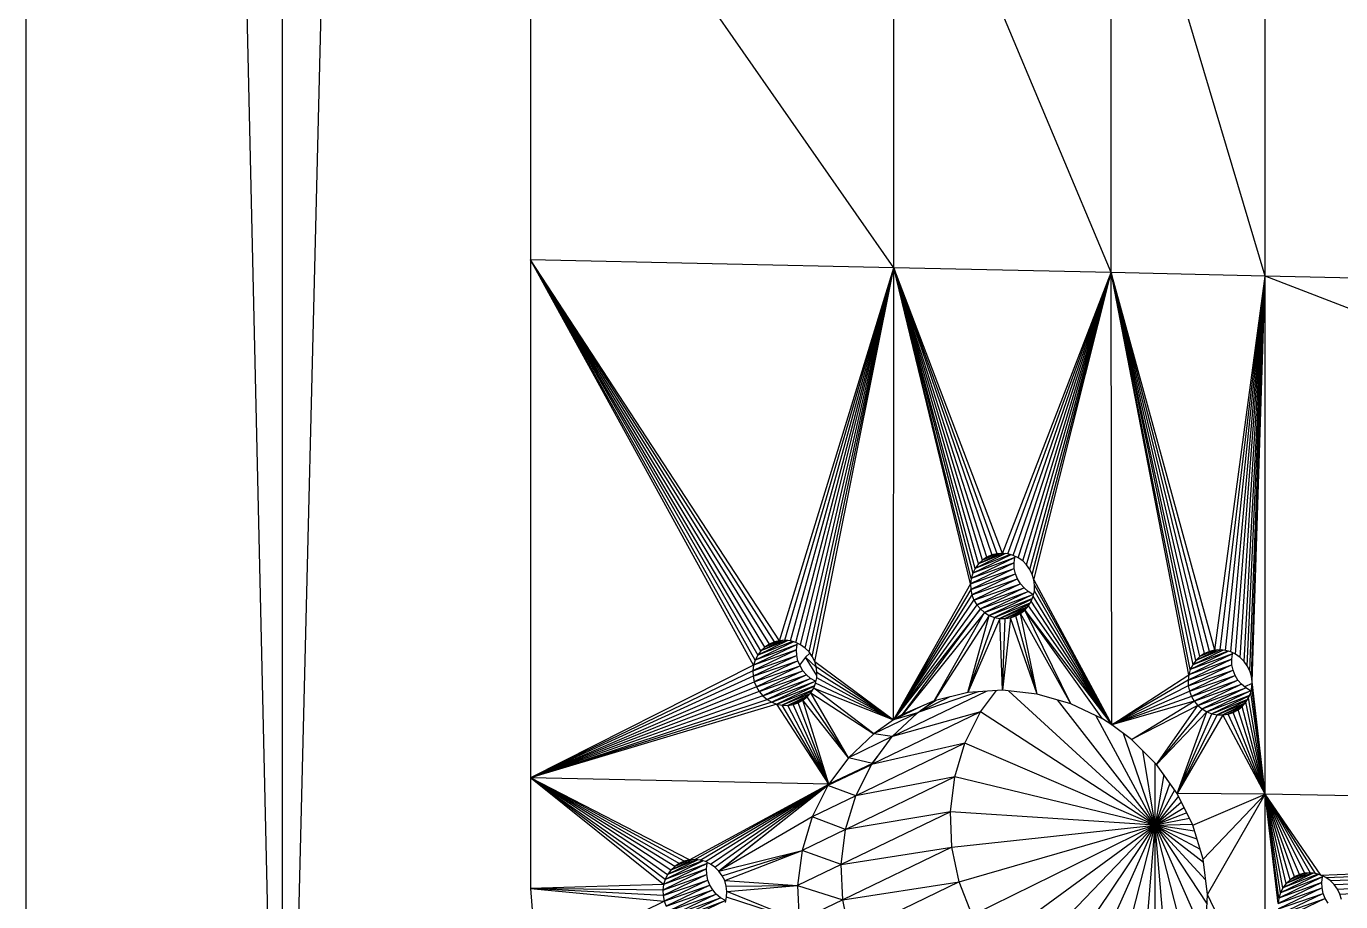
# Model space of a CAD drawing. Header units: millimetres. Extents: x -72 to 40, y 37 to 183.
# Drawn here: x -71.77 to -61.74, y 72.14 to 78.82 of the extents above; entities that cross this region are included whole.
import ezdxf

# ---------------------------------------------------------------- set-up
doc = ezdxf.new("R2010")
doc.units = ezdxf.units.MM
doc.layers.add('Shape2DView002', color=7, linetype='CONTINUOUS')

msp = doc.modelspace()

# ---------------------------------------------------------------- linework, layer by layer
at = {"layer": 'Shape2DView002'}
for p, q in [((-71.769, 65.219), (-71.769, 152.158)), ((-69.813, 67.165), (-71.769, 152.158)), ((-69.813, 67.165), (-69.813, 150.126)), ((-67.922, 143.462), (-69.813, 67.165)), ((-65.15, 76.975), (-67.922, 80.956)), ((-67.922, 80.956), (-67.922, 77.036)), ((-65.15, 76.975), (-65.15, 80.896)), ((-63.49, 76.939), (-65.15, 80.896)), ((-63.49, 76.939), (-63.49, 80.86)), ((-62.316, 76.913), (-63.49, 80.86)), ((-62.316, 76.913), (-62.316, 80.834)), ((-66.219, 73.943), (-67.922, 77.036)), ((-67.922, 77.036), (-67.922, 73.084)), ((-67.922, 77.036), (-66.188, 74.02)), ((-66.163, 74.054), (-67.922, 77.036)), ((-66.207, 73.983), (-67.922, 77.036)), ((-66.133, 74.082), (-67.922, 77.036)), ((-66.099, 74.105), (-67.922, 77.036)), ((-66.061, 74.122), (-67.922, 77.036)), ((-66.021, 74.131), (-67.922, 77.036)), ((-65.15, 76.975), (-67.922, 77.036)), ((-66.021, 74.131), (-65.15, 76.975)), ((-65.98, 74.134), (-65.15, 76.975)), ((-65.939, 74.13), (-65.15, 76.975)), ((-65.898, 74.118), (-65.15, 76.975)), ((-65.861, 74.1), (-65.15, 76.975)), ((-65.826, 74.075), (-65.15, 76.975)), ((-65.796, 74.046), (-65.15, 76.975)), ((-65.772, 74.011), (-65.15, 76.975)), ((-65.753, 73.973), (-65.15, 76.975)), ((-65.153, 73.527), (-65.15, 76.975)), ((-64.564, 74.564), (-65.15, 76.975)), ((-65.15, 76.975), (-64.547, 74.646)), ((-64.528, 74.683), (-65.15, 76.975)), ((-64.503, 74.717), (-65.15, 76.975)), ((-64.559, 74.606), (-65.15, 76.975)), ((-65.15, 76.975), (-64.401, 74.785)), ((-64.361, 74.794), (-65.15, 76.975)), ((-64.473, 74.745), (-65.15, 76.975)), ((-64.439, 74.768), (-65.15, 76.975)), ((-64.32, 74.797), (-65.15, 76.975)), ((-63.49, 76.939), (-65.15, 76.975)), ((-64.32, 74.797), (-63.49, 76.939)), ((-64.279, 74.793), (-63.49, 76.939)), ((-64.238, 74.781), (-63.49, 76.939)), ((-64.201, 74.763), (-63.49, 76.939)), ((-64.166, 74.739), (-63.49, 76.939)), ((-64.136, 74.709), (-63.49, 76.939)), ((-64.112, 74.674), (-63.49, 76.939)), ((-64.093, 74.636), (-63.49, 76.939)), ((-64.081, 74.596), (-63.49, 76.939)), ((-63.487, 73.49), (-63.49, 76.939)), ((-63.49, 76.939), (-62.868, 73.948)), ((-62.844, 73.981), (-63.49, 76.939)), ((-62.899, 73.871), (-63.49, 76.939)), ((-62.887, 73.911), (-63.49, 76.939)), ((-62.814, 74.01), (-63.49, 76.939)), ((-62.779, 74.033), (-63.49, 76.939)), ((-62.741, 74.049), (-63.49, 76.939)), ((-62.701, 74.059), (-63.49, 76.939)), ((-62.316, 76.913), (-63.49, 76.939)), ((-62.701, 74.059), (-62.316, 76.913)), ((-62.66, 74.062), (-62.316, 76.913)), ((-62.619, 74.057), (-62.316, 76.913)), ((-62.579, 74.046), (-62.316, 76.913)), ((-62.541, 74.027), (-62.316, 76.913)), ((-62.506, 74.003), (-62.316, 76.913)), ((-62.476, 73.973), (-62.316, 76.913)), ((-62.452, 73.939), (-62.316, 76.913)), ((-62.433, 73.901), (-62.316, 76.913)), ((-62.421, 73.86), (-62.316, 76.913)), ((-62.416, 73.818), (-62.316, 76.913)), ((-62.316, 72.961), (-62.316, 76.913)), ((-51.534, 72.726), (-62.316, 76.913)), ((-51.534, 76.678), (-62.316, 76.913)), ((-64.231, 74.725), (-64.564, 74.564)), ((-64.226, 74.766), (-64.559, 74.606)), ((-64.231, 74.725), (-64.559, 74.606)), ((-64.256, 74.786), (-64.547, 74.646)), ((-64.226, 74.766), (-64.547, 74.646)), ((-64.297, 74.795), (-64.528, 74.683)), ((-64.262, 74.788), (-64.528, 74.683)), ((-64.311, 74.796), (-64.503, 74.717)), ((-64.339, 74.796), (-64.503, 74.717)), ((-64.473, 74.745), (-64.503, 74.717)), ((-64.36, 74.794), (-64.473, 74.745)), ((-64.382, 74.789), (-64.473, 74.745)), ((-64.439, 74.768), (-64.473, 74.745)), ((-64.401, 74.785), (-64.439, 74.768)), ((-64.361, 74.794), (-64.401, 74.785)), ((-64.32, 74.797), (-64.361, 74.794)), ((-64.279, 74.793), (-64.32, 74.797)), ((-64.238, 74.781), (-64.279, 74.793)), ((-64.201, 74.763), (-64.238, 74.781)), ((-64.231, 74.725), (-64.226, 74.766)), ((-64.23, 74.683), (-64.231, 74.725)), ((-64.226, 74.766), (-64.224, 74.774)), ((-64.166, 74.739), (-64.201, 74.763)), ((-64.136, 74.709), (-64.166, 74.739)), ((-64.564, 74.564), (-64.23, 74.683)), ((-64.23, 74.683), (-64.562, 74.522)), ((-64.562, 74.522), (-64.221, 74.641)), ((-64.547, 74.646), (-64.559, 74.606)), ((-64.221, 74.641), (-64.554, 74.481)), ((-64.528, 74.683), (-64.547, 74.646)), ((-64.503, 74.717), (-64.528, 74.683)), ((-64.221, 74.641), (-64.23, 74.683)), ((-64.205, 74.602), (-64.221, 74.641)), ((-64.112, 74.674), (-64.136, 74.709)), ((-64.093, 74.636), (-64.112, 74.674)), ((-64.081, 74.596), (-64.093, 74.636)), ((-64.564, 74.564), (-65.153, 73.527)), ((-64.562, 74.522), (-65.153, 73.527)), ((-64.559, 74.606), (-64.564, 74.564)), ((-64.564, 74.564), (-64.562, 74.522)), ((-64.562, 74.522), (-64.554, 74.481)), ((-64.554, 74.481), (-64.205, 74.602)), ((-64.205, 74.602), (-64.538, 74.441)), ((-64.538, 74.441), (-64.184, 74.565)), ((-64.184, 74.565), (-64.516, 74.405)), ((-64.516, 74.405), (-64.156, 74.533)), ((-64.156, 74.533), (-64.489, 74.373)), ((-64.184, 74.565), (-64.205, 74.602)), ((-64.156, 74.533), (-64.184, 74.565)), ((-64.124, 74.506), (-64.156, 74.533)), ((-64.076, 74.554), (-64.081, 74.596)), ((-64.081, 74.596), (-63.487, 73.49)), ((-64.077, 74.512), (-64.076, 74.554)), ((-64.076, 74.554), (-63.487, 73.49)), ((-64.554, 74.481), (-65.153, 73.527)), ((-65.153, 73.527), (-64.538, 74.441)), ((-64.554, 74.481), (-64.538, 74.441)), ((-64.538, 74.441), (-64.516, 74.405)), ((-64.489, 74.373), (-64.124, 74.506)), ((-64.124, 74.506), (-64.457, 74.345)), ((-64.457, 74.345), (-64.088, 74.484)), ((-64.088, 74.484), (-64.421, 74.324)), ((-64.421, 74.324), (-64.094, 74.452)), ((-64.096, 74.447), (-64.382, 74.309)), ((-64.088, 74.484), (-64.124, 74.506)), ((-64.123, 74.396), (-64.102, 74.432)), ((-64.102, 74.432), (-64.086, 74.47)), ((-63.487, 73.49), (-64.102, 74.432)), ((-64.084, 74.483), (-64.088, 74.484)), ((-64.086, 74.47), (-64.077, 74.512)), ((-63.487, 73.49), (-64.086, 74.47)), ((-63.487, 73.49), (-64.077, 74.512)), ((-64.516, 74.405), (-65.153, 73.527)), ((-64.489, 74.373), (-65.153, 73.527)), ((-65.083, 73.567), (-64.489, 74.373)), ((-64.457, 74.345), (-65.083, 73.567)), ((-64.841, 73.673), (-64.457, 74.345)), ((-64.421, 74.324), (-64.841, 73.673)), ((-64.584, 73.735), (-64.421, 74.324)), ((-64.516, 74.405), (-64.489, 74.373)), ((-64.489, 74.373), (-64.457, 74.345)), ((-64.457, 74.345), (-64.421, 74.324)), ((-64.421, 74.324), (-64.382, 74.309)), ((-64.382, 74.309), (-64.109, 74.42)), ((-64.115, 74.41), (-64.341, 74.301)), ((-64.341, 74.301), (-64.127, 74.392)), ((-64.141, 74.376), (-64.299, 74.3)), ((-64.299, 74.3), (-64.149, 74.367)), ((-64.173, 74.348), (-64.258, 74.306)), ((-64.258, 74.306), (-64.176, 74.345)), ((-64.219, 74.32), (-64.183, 74.339)), ((-64.183, 74.339), (-64.151, 74.365)), ((-64.055, 73.724), (-64.183, 74.339)), ((-63.799, 73.65), (-64.183, 74.339)), ((-64.151, 74.365), (-64.123, 74.396)), ((-63.799, 73.65), (-64.151, 74.365)), ((-64.151, 74.365), (-63.487, 73.49)), ((-63.557, 73.534), (-64.151, 74.365)), ((-63.487, 73.49), (-64.123, 74.396)), ((-64.382, 74.309), (-64.584, 73.735)), ((-64.341, 74.301), (-64.584, 73.735)), ((-64.382, 74.309), (-64.341, 74.301)), ((-64.341, 74.301), (-64.299, 74.3)), ((-64.32, 73.753), (-64.341, 74.301)), ((-64.258, 74.306), (-64.32, 73.753)), ((-64.32, 73.753), (-64.299, 74.3)), ((-64.299, 74.3), (-64.258, 74.306)), ((-64.258, 74.306), (-64.219, 74.32)), ((-64.055, 73.724), (-64.258, 74.306)), ((-64.055, 73.724), (-64.219, 74.32)), ((-65.916, 74.123), (-66.207, 73.983)), ((-65.957, 74.132), (-66.188, 74.02)), ((-65.922, 74.125), (-66.188, 74.02)), ((-65.971, 74.133), (-66.163, 74.054)), ((-65.999, 74.133), (-66.163, 74.054)), ((-66.02, 74.131), (-66.133, 74.082)), ((-66.042, 74.126), (-66.133, 74.082)), ((-66.061, 74.122), (-66.099, 74.105)), ((-66.021, 74.131), (-66.061, 74.122)), ((-65.98, 74.134), (-66.021, 74.131)), ((-65.939, 74.13), (-65.98, 74.134)), ((-65.898, 74.118), (-65.939, 74.13)), ((-65.891, 74.062), (-66.224, 73.901)), ((-65.886, 74.103), (-66.219, 73.943)), ((-65.891, 74.062), (-66.219, 73.943)), ((-65.886, 74.103), (-66.207, 73.983)), ((-66.188, 74.02), (-66.207, 73.983)), ((-66.163, 74.054), (-66.188, 74.02)), ((-66.133, 74.082), (-66.163, 74.054)), ((-66.099, 74.105), (-66.133, 74.082)), ((-65.861, 74.1), (-65.898, 74.118)), ((-65.891, 74.062), (-65.886, 74.103)), ((-65.889, 74.019), (-65.891, 74.062)), ((-65.886, 74.103), (-65.884, 74.111)), ((-65.826, 74.075), (-65.861, 74.1)), ((-65.796, 74.046), (-65.826, 74.075)), ((-65.79, 74.037), (-65.823, 74.005)), ((-65.772, 74.011), (-65.796, 74.046)), ((-62.566, 74.031), (-62.899, 73.871)), ((-62.596, 74.051), (-62.887, 73.911)), ((-62.566, 74.031), (-62.887, 73.911)), ((-62.637, 74.059), (-62.868, 73.948)), ((-62.602, 74.052), (-62.868, 73.948)), ((-62.651, 74.061), (-62.844, 73.981)), ((-62.679, 74.06), (-62.844, 73.981)), ((-62.701, 74.059), (-62.814, 74.01)), ((-62.722, 74.054), (-62.814, 74.01)), ((-62.779, 74.033), (-62.814, 74.01)), ((-62.741, 74.049), (-62.779, 74.033)), ((-62.701, 74.059), (-62.741, 74.049)), ((-62.66, 74.062), (-62.701, 74.059)), ((-62.619, 74.057), (-62.66, 74.062)), ((-62.579, 74.046), (-62.619, 74.057)), ((-62.541, 74.027), (-62.579, 74.046)), ((-62.571, 73.989), (-62.566, 74.031)), ((-62.566, 74.031), (-62.564, 74.039)), ((-62.506, 74.003), (-62.541, 74.027)), ((-66.219, 73.943), (-67.922, 73.084)), ((-66.224, 73.901), (-65.889, 74.019)), ((-66.219, 73.943), (-66.224, 73.901)), ((-65.889, 74.019), (-66.222, 73.859)), ((-66.222, 73.859), (-65.881, 73.978)), ((-66.207, 73.983), (-66.219, 73.943)), ((-65.881, 73.978), (-66.214, 73.818)), ((-66.214, 73.818), (-65.865, 73.939)), ((-65.865, 73.939), (-66.198, 73.778)), ((-65.881, 73.978), (-65.889, 74.019)), ((-65.865, 73.939), (-65.881, 73.978)), ((-65.823, 74.005), (-65.868, 73.945)), ((-65.844, 73.902), (-65.865, 73.939)), ((-65.737, 73.865), (-65.823, 74.005)), ((-65.823, 74.005), (-65.741, 73.93)), ((-65.753, 73.973), (-65.772, 74.011)), ((-65.741, 73.933), (-65.753, 73.973)), ((-65.753, 73.973), (-65.153, 73.527)), ((-65.736, 73.891), (-65.741, 73.933)), ((-65.741, 73.933), (-65.153, 73.527)), ((-62.571, 73.989), (-62.904, 73.829)), ((-62.904, 73.829), (-62.57, 73.947)), ((-62.57, 73.947), (-62.903, 73.787)), ((-62.571, 73.989), (-62.899, 73.871)), ((-62.868, 73.948), (-62.887, 73.911)), ((-62.844, 73.981), (-62.868, 73.948)), ((-62.814, 74.01), (-62.844, 73.981)), ((-62.57, 73.947), (-62.571, 73.989)), ((-62.561, 73.906), (-62.57, 73.947)), ((-62.476, 73.973), (-62.506, 74.003)), ((-62.452, 73.939), (-62.476, 73.973)), ((-62.433, 73.901), (-62.452, 73.939)), ((-66.224, 73.901), (-67.922, 73.084)), ((-66.222, 73.859), (-67.922, 73.084)), ((-66.224, 73.901), (-66.222, 73.859)), ((-66.222, 73.859), (-66.214, 73.818)), ((-66.198, 73.778), (-65.844, 73.902)), ((-65.844, 73.902), (-66.176, 73.742)), ((-66.176, 73.742), (-65.816, 73.87)), ((-65.816, 73.87), (-66.149, 73.709)), ((-66.149, 73.709), (-65.784, 73.843)), ((-65.784, 73.843), (-66.117, 73.682)), ((-66.117, 73.682), (-65.748, 73.821)), ((-65.748, 73.821), (-66.081, 73.661)), ((-65.816, 73.87), (-65.844, 73.902)), ((-65.784, 73.843), (-65.816, 73.87)), ((-65.748, 73.821), (-65.784, 73.843)), ((-65.743, 73.82), (-65.748, 73.821)), ((-65.746, 73.807), (-65.737, 73.848)), ((-65.737, 73.848), (-65.736, 73.891)), ((-65.153, 73.527), (-65.737, 73.848)), ((-65.736, 73.891), (-65.153, 73.527)), ((-63.487, 73.49), (-62.899, 73.871)), ((-62.904, 73.829), (-63.487, 73.49)), ((-62.899, 73.871), (-62.904, 73.829)), ((-62.904, 73.829), (-62.903, 73.787)), ((-62.903, 73.787), (-62.561, 73.906)), ((-62.887, 73.911), (-62.899, 73.871)), ((-62.561, 73.906), (-62.894, 73.745)), ((-62.894, 73.745), (-62.545, 73.866)), ((-62.545, 73.866), (-62.878, 73.706)), ((-62.878, 73.706), (-62.524, 73.83)), ((-62.524, 73.83), (-62.857, 73.669)), ((-62.545, 73.866), (-62.561, 73.906)), ((-62.524, 73.83), (-62.545, 73.866)), ((-62.496, 73.798), (-62.524, 73.83)), ((-62.421, 73.86), (-62.433, 73.901)), ((-62.416, 73.818), (-62.421, 73.86)), ((-67.922, 73.084), (-66.214, 73.818)), ((-66.198, 73.778), (-67.922, 73.084)), ((-66.176, 73.742), (-67.922, 73.084)), ((-66.214, 73.818), (-66.198, 73.778)), ((-66.198, 73.778), (-66.176, 73.742)), ((-66.176, 73.742), (-66.149, 73.709)), ((-66.081, 73.661), (-65.753, 73.789)), ((-65.755, 73.784), (-66.041, 73.646)), ((-66.041, 73.646), (-65.768, 73.757)), ((-65.775, 73.747), (-66.001, 73.638)), ((-66.001, 73.638), (-65.787, 73.729)), ((-65.811, 73.702), (-65.783, 73.733)), ((-65.783, 73.733), (-65.761, 73.769)), ((-65.495, 73.238), (-65.783, 73.733)), ((-65.783, 73.733), (-65.303, 73.421)), ((-65.761, 73.769), (-65.746, 73.807)), ((-65.303, 73.421), (-65.761, 73.769)), ((-65.761, 73.769), (-65.153, 73.527)), ((-65.153, 73.527), (-65.746, 73.807)), ((-64.446, 73.744), (-65.16, 73.401)), ((-64.506, 73.741), (-64.967, 73.583)), ((-64.584, 73.735), (-64.841, 73.673)), ((-64.32, 73.753), (-64.584, 73.735)), ((-64.487, 73.587), (-64.367, 73.75)), ((-64.055, 73.724), (-64.32, 73.753)), ((-63.155, 72.723), (-64.271, 73.747)), ((-63.799, 73.65), (-64.055, 73.724)), ((-62.903, 73.787), (-63.487, 73.49)), ((-63.487, 73.49), (-62.894, 73.745)), ((-62.903, 73.787), (-62.894, 73.745)), ((-62.894, 73.745), (-62.878, 73.706)), ((-62.857, 73.669), (-62.496, 73.798)), ((-62.496, 73.798), (-62.829, 73.637)), ((-62.829, 73.637), (-62.464, 73.77)), ((-62.464, 73.77), (-62.797, 73.61)), ((-62.797, 73.61), (-62.428, 73.749)), ((-62.428, 73.749), (-62.761, 73.589)), ((-62.464, 73.77), (-62.496, 73.798)), ((-62.416, 73.805), (-62.474, 73.779)), ((-62.428, 73.749), (-62.464, 73.77)), ((-62.442, 73.696), (-62.426, 73.735)), ((-62.424, 73.747), (-62.428, 73.749)), ((-62.426, 73.735), (-62.417, 73.776)), ((-62.316, 72.961), (-62.426, 73.735)), ((-62.417, 73.776), (-62.416, 73.818)), ((-62.316, 72.961), (-62.417, 73.776)), ((-62.316, 72.961), (-62.416, 73.818)), ((-66.149, 73.709), (-67.922, 73.084)), ((-67.922, 73.084), (-66.117, 73.682)), ((-66.081, 73.661), (-67.922, 73.084)), ((-66.041, 73.646), (-67.922, 73.084)), ((-66.149, 73.709), (-66.117, 73.682)), ((-66.117, 73.682), (-66.081, 73.661)), ((-66.081, 73.661), (-66.041, 73.646)), ((-66.041, 73.646), (-66.001, 73.638)), ((-65.646, 73.035), (-66.041, 73.646)), ((-66.001, 73.638), (-65.959, 73.637)), ((-65.646, 73.035), (-66.001, 73.638)), ((-65.801, 73.713), (-65.959, 73.637)), ((-65.959, 73.637), (-65.809, 73.704)), ((-65.959, 73.637), (-65.918, 73.643)), ((-65.646, 73.035), (-65.959, 73.637)), ((-65.832, 73.685), (-65.918, 73.643)), ((-65.918, 73.643), (-65.836, 73.682)), ((-65.918, 73.643), (-65.879, 73.657)), ((-65.646, 73.035), (-65.918, 73.643)), ((-65.879, 73.657), (-65.843, 73.676)), ((-65.646, 73.035), (-65.879, 73.657)), ((-65.843, 73.676), (-65.811, 73.702)), ((-65.646, 73.035), (-65.843, 73.676)), ((-65.495, 73.238), (-65.843, 73.676)), ((-65.495, 73.238), (-65.811, 73.702)), ((-64.926, 73.636), (-65.153, 73.527)), ((-64.841, 73.673), (-65.083, 73.567)), ((-64.97, 73.581), (-64.839, 73.674)), ((-64.721, 73.702), (-64.966, 73.584)), ((-64.945, 73.599), (-64.829, 73.676)), ((-63.155, 72.723), (-63.901, 73.68)), ((-63.557, 73.534), (-63.799, 73.65)), ((-62.878, 73.706), (-63.487, 73.49)), ((-62.857, 73.669), (-63.487, 73.49)), ((-63.337, 73.378), (-62.857, 73.669)), ((-62.829, 73.637), (-63.337, 73.378)), ((-63.145, 73.187), (-62.829, 73.637)), ((-62.878, 73.706), (-62.857, 73.669)), ((-62.857, 73.669), (-62.829, 73.637)), ((-62.829, 73.637), (-62.797, 73.61)), ((-62.761, 73.589), (-62.434, 73.716)), ((-62.436, 73.711), (-62.722, 73.574)), ((-62.722, 73.574), (-62.449, 73.685)), ((-62.455, 73.674), (-62.681, 73.566)), ((-62.681, 73.566), (-62.467, 73.657)), ((-62.481, 73.641), (-62.639, 73.565)), ((-62.639, 73.565), (-62.489, 73.632)), ((-62.523, 73.604), (-62.491, 73.63)), ((-62.491, 73.63), (-62.463, 73.661)), ((-62.316, 72.961), (-62.491, 73.63)), ((-62.463, 73.661), (-62.442, 73.696)), ((-62.316, 72.961), (-62.463, 73.661)), ((-62.316, 72.961), (-62.442, 73.696)), ((-64.487, 73.587), (-65.319, 73.186)), ((-64.97, 73.581), (-65.303, 73.421)), ((-65.153, 73.527), (-65.303, 73.421)), ((-65.162, 73.399), (-64.97, 73.581)), ((-64.487, 73.587), (-65.16, 73.4)), ((-64.97, 73.581), (-65.153, 73.527)), ((-65.083, 73.567), (-65.153, 73.527)), ((-64.607, 73.349), (-64.487, 73.587)), ((-63.155, 72.723), (-64.487, 73.587)), ((-63.155, 72.723), (-63.608, 73.559)), ((-63.487, 73.49), (-63.557, 73.534)), ((-62.797, 73.61), (-63.145, 73.187)), ((-62.761, 73.589), (-63.145, 73.187)), ((-62.987, 72.966), (-62.761, 73.589)), ((-62.987, 72.966), (-62.722, 73.574)), ((-62.681, 73.566), (-62.987, 72.966)), ((-62.639, 73.565), (-62.987, 72.966)), ((-62.797, 73.61), (-62.761, 73.589)), ((-62.761, 73.589), (-62.722, 73.574)), ((-62.722, 73.574), (-62.681, 73.566)), ((-62.681, 73.566), (-62.639, 73.565)), ((-62.639, 73.565), (-62.598, 73.571)), ((-62.316, 72.961), (-62.639, 73.565)), ((-62.513, 73.612), (-62.598, 73.571)), ((-62.598, 73.571), (-62.517, 73.609)), ((-62.598, 73.571), (-62.559, 73.584)), ((-62.316, 72.961), (-62.598, 73.571)), ((-62.559, 73.584), (-62.523, 73.604)), ((-62.316, 72.961), (-62.559, 73.584)), ((-62.316, 72.961), (-62.523, 73.604)), ((-65.303, 73.421), (-65.495, 73.238)), ((-65.162, 73.399), (-65.303, 73.421)), ((-63.337, 73.378), (-63.487, 73.49)), ((-63.155, 72.723), (-63.396, 73.422)), ((-65.162, 73.399), (-65.495, 73.238)), ((-64.607, 73.349), (-65.439, 72.948)), ((-64.607, 73.349), (-65.319, 73.186)), ((-65.313, 73.195), (-65.162, 73.399)), ((-64.685, 73.092), (-64.607, 73.349)), ((-63.155, 72.723), (-64.607, 73.349)), ((-63.145, 73.187), (-63.337, 73.378)), ((-65.495, 73.238), (-65.646, 73.035)), ((-65.313, 73.195), (-65.495, 73.238)), ((-65.316, 73.191), (-65.257, 73.271)), ((-63.155, 72.723), (-63.25, 73.292)), ((-65.32, 73.185), (-65.653, 73.025)), ((-65.313, 73.195), (-65.646, 73.035)), ((-65.32, 73.185), (-65.646, 73.035)), ((-65.439, 72.947), (-65.32, 73.185)), ((-65.32, 73.185), (-65.313, 73.195)), ((-63.155, 72.723), (-63.155, 73.197)), ((-62.987, 72.966), (-63.145, 73.187)), ((-66.906, 72.27), (-67.922, 73.084)), ((-67.922, 73.084), (-67.922, 72.24)), ((-67.922, 73.084), (-66.876, 72.347)), ((-66.851, 72.381), (-67.922, 73.084)), ((-66.821, 72.409), (-67.922, 73.084)), ((-66.787, 72.432), (-67.922, 73.084)), ((-66.894, 72.31), (-67.922, 73.084)), ((-66.749, 72.448), (-67.922, 73.084)), ((-66.709, 72.458), (-67.922, 73.084)), ((-65.646, 73.035), (-67.922, 73.084)), ((-66.709, 72.458), (-65.646, 73.035)), ((-66.667, 72.461), (-65.646, 73.035)), ((-66.626, 72.456), (-65.646, 73.035)), ((-66.586, 72.445), (-65.646, 73.035)), ((-66.548, 72.427), (-65.646, 73.035)), ((-66.514, 72.402), (-65.646, 73.035)), ((-66.484, 72.372), (-65.646, 73.035)), ((-65.653, 73.025), (-66.484, 72.372)), ((-65.653, 73.025), (-65.772, 72.786)), ((-65.646, 73.035), (-65.653, 73.025)), ((-65.439, 72.947), (-65.653, 73.025)), ((-64.685, 73.092), (-65.516, 72.691)), ((-64.685, 73.092), (-65.439, 72.948)), ((-64.718, 72.825), (-64.685, 73.092)), ((-63.155, 72.723), (-64.685, 73.092)), ((-63.089, 73.109), (-63.155, 72.723)), ((-63.043, 73.044), (-63.155, 72.723)), ((-65.439, 72.947), (-65.772, 72.786)), ((-65.517, 72.69), (-65.439, 72.947)), ((-63.155, 72.723), (-63.006, 72.992)), ((-62.976, 72.944), (-63.155, 72.723)), ((-62.868, 72.723), (-62.987, 72.966)), ((-62.316, 72.961), (-62.987, 72.966)), ((-62.868, 72.723), (-62.316, 72.961)), ((-62.79, 72.463), (-62.316, 72.961)), ((-62.756, 72.194), (-62.316, 72.961)), ((-62.316, 71.273), (-62.316, 72.961)), ((-62.217, 72.126), (-62.316, 72.961)), ((-62.316, 72.961), (-61.972, 72.359)), ((-61.931, 72.354), (-62.316, 72.961)), ((-62.211, 72.167), (-62.316, 72.961)), ((-62.199, 72.208), (-62.316, 72.961)), ((-62.181, 72.245), (-62.316, 72.961)), ((-62.156, 72.278), (-62.316, 72.961)), ((-62.126, 72.307), (-62.316, 72.961)), ((-62.092, 72.33), (-62.316, 72.961)), ((-62.054, 72.346), (-62.316, 72.961)), ((-62.014, 72.356), (-62.316, 72.961)), ((-61.891, 72.343), (-62.316, 72.961)), ((-51.534, 72.726), (-62.316, 72.961)), ((-64.718, 72.825), (-65.551, 72.424)), ((-64.718, 72.825), (-65.517, 72.691)), ((-64.707, 72.555), (-64.718, 72.825)), ((-63.155, 72.723), (-64.718, 72.825)), ((-62.954, 72.899), (-63.155, 72.723)), ((-63.155, 72.723), (-62.934, 72.857)), ((-62.914, 72.817), (-63.155, 72.723)), ((-65.772, 72.786), (-66.484, 72.372)), ((-65.772, 72.786), (-65.85, 72.53)), ((-65.517, 72.69), (-65.772, 72.786)), ((-64.707, 72.555), (-63.155, 72.723)), ((-64.651, 72.29), (-63.155, 72.723)), ((-64.552, 72.037), (-63.155, 72.723)), ((-64.413, 71.805), (-63.155, 72.723)), ((-64.238, 71.598), (-63.155, 72.723)), ((-64.031, 71.424), (-63.155, 72.723)), ((-63.799, 71.287), (-63.155, 72.723)), ((-63.549, 71.192), (-63.155, 72.723)), ((-63.287, 71.141), (-63.155, 72.723)), ((-62.893, 72.775), (-63.155, 72.723)), ((-63.155, 72.723), (-62.871, 72.73)), ((-63.155, 71.132), (-63.155, 72.723)), ((-63.031, 71.238), (-63.155, 72.723)), ((-63.155, 72.723), (-62.813, 72.541)), ((-62.836, 72.617), (-63.155, 72.723)), ((-62.854, 72.678), (-63.155, 72.723)), ((-63.155, 72.723), (-62.759, 72.12)), ((-62.771, 72.307), (-63.155, 72.723)), ((-62.787, 72.439), (-63.155, 72.723)), ((-62.861, 71.569), (-63.155, 72.723)), ((-62.779, 71.87), (-63.155, 72.723)), ((-62.79, 72.463), (-62.868, 72.723)), ((-61.891, 72.343), (-51.534, 72.726)), ((-61.853, 72.324), (-51.534, 72.726)), ((-61.819, 72.3), (-51.534, 72.726)), ((-61.789, 72.27), (-51.534, 72.726)), ((-61.764, 72.236), (-51.534, 72.726)), ((-61.746, 72.198), (-51.534, 72.726)), ((-65.517, 72.69), (-65.85, 72.53)), ((-65.551, 72.423), (-65.517, 72.69)), ((-65.551, 72.424), (-65.517, 72.69)), ((-66.484, 72.372), (-65.85, 72.53)), ((-66.459, 72.338), (-65.85, 72.53)), ((-66.44, 72.3), (-65.85, 72.53)), ((-65.85, 72.53), (-65.884, 72.263)), ((-65.551, 72.423), (-65.85, 72.53)), ((-65.55, 72.424), (-64.707, 72.555)), ((-64.707, 72.555), (-65.539, 72.154)), ((-64.651, 72.29), (-64.707, 72.555)), ((-66.574, 72.43), (-66.906, 72.27)), ((-66.604, 72.45), (-66.894, 72.31)), ((-66.574, 72.43), (-66.894, 72.31)), ((-66.645, 72.458), (-66.876, 72.347)), ((-66.609, 72.452), (-66.876, 72.347)), ((-66.658, 72.46), (-66.851, 72.381)), ((-66.687, 72.46), (-66.851, 72.381)), ((-66.708, 72.458), (-66.821, 72.409)), ((-66.729, 72.453), (-66.821, 72.409)), ((-66.787, 72.432), (-66.821, 72.409)), ((-66.749, 72.448), (-66.787, 72.432)), ((-66.709, 72.458), (-66.749, 72.448)), ((-66.667, 72.461), (-66.709, 72.458)), ((-66.626, 72.456), (-66.667, 72.461)), ((-66.586, 72.445), (-66.626, 72.456)), ((-66.548, 72.427), (-66.586, 72.445)), ((-66.579, 72.389), (-66.574, 72.43)), ((-66.574, 72.43), (-66.571, 72.438)), ((-66.514, 72.402), (-66.548, 72.427)), ((-65.551, 72.423), (-65.884, 72.263)), ((-65.539, 72.153), (-65.551, 72.423)), ((-65.539, 72.154), (-65.551, 72.423)), ((-62.756, 72.194), (-62.79, 72.463)), ((-66.579, 72.389), (-66.912, 72.228)), ((-66.912, 72.228), (-66.577, 72.346)), ((-66.577, 72.346), (-66.91, 72.186)), ((-66.579, 72.389), (-66.906, 72.27)), ((-66.876, 72.347), (-66.894, 72.31)), ((-66.851, 72.381), (-66.876, 72.347)), ((-66.821, 72.409), (-66.851, 72.381)), ((-66.577, 72.346), (-66.579, 72.389)), ((-66.568, 72.305), (-66.577, 72.346)), ((-66.484, 72.372), (-66.514, 72.402)), ((-66.459, 72.338), (-66.484, 72.372)), ((-66.44, 72.3), (-66.459, 72.338)), ((-61.879, 72.328), (-62.211, 72.167)), ((-61.909, 72.348), (-62.199, 72.208)), ((-61.879, 72.328), (-62.199, 72.208)), ((-61.95, 72.356), (-62.181, 72.245)), ((-61.914, 72.349), (-62.181, 72.245)), ((-61.963, 72.358), (-62.156, 72.278)), ((-61.992, 72.357), (-62.156, 72.278)), ((-62.013, 72.356), (-62.126, 72.307)), ((-62.034, 72.351), (-62.126, 72.307)), ((-62.092, 72.33), (-62.126, 72.307)), ((-62.054, 72.346), (-62.092, 72.33)), ((-62.014, 72.356), (-62.054, 72.346)), ((-61.972, 72.359), (-62.014, 72.356)), ((-61.931, 72.354), (-61.972, 72.359)), ((-61.891, 72.343), (-61.931, 72.354)), ((-61.853, 72.324), (-61.891, 72.343)), ((-61.884, 72.286), (-61.879, 72.328)), ((-61.879, 72.328), (-61.876, 72.335)), ((-61.819, 72.3), (-61.853, 72.324)), ((-66.906, 72.27), (-67.922, 72.24)), ((-67.922, 72.24), (-66.901, 72.144)), ((-66.91, 72.186), (-67.922, 72.24)), ((-67.922, 72.24), (-67.878, 71.665)), ((-66.912, 72.228), (-67.922, 72.24)), ((-66.906, 72.27), (-66.912, 72.228)), ((-66.912, 72.228), (-66.91, 72.186)), ((-66.91, 72.186), (-66.568, 72.305)), ((-66.894, 72.31), (-66.906, 72.27)), ((-66.568, 72.305), (-66.901, 72.144)), ((-66.901, 72.144), (-66.553, 72.265)), ((-66.553, 72.265), (-66.886, 72.105)), ((-66.886, 72.105), (-66.531, 72.229)), ((-66.531, 72.229), (-66.864, 72.069)), ((-66.553, 72.265), (-66.568, 72.305)), ((-66.531, 72.229), (-66.553, 72.265)), ((-66.504, 72.197), (-66.531, 72.229)), ((-66.428, 72.259), (-66.44, 72.3)), ((-66.44, 72.3), (-65.884, 72.263)), ((-66.428, 72.259), (-65.884, 72.263)), ((-66.423, 72.217), (-66.428, 72.259)), ((-66.425, 72.175), (-66.423, 72.217)), ((-66.423, 72.217), (-65.884, 72.263)), ((-65.872, 71.993), (-66.423, 72.217)), ((-65.884, 72.263), (-65.539, 72.153)), ((-65.884, 72.263), (-65.872, 71.993)), ((-65.539, 72.154), (-64.651, 72.29)), ((-64.651, 72.29), (-65.483, 71.889)), ((-64.552, 72.037), (-64.651, 72.29)), ((-61.884, 72.286), (-62.217, 72.126)), ((-62.217, 72.126), (-61.882, 72.244)), ((-61.882, 72.244), (-62.215, 72.084)), ((-61.884, 72.286), (-62.211, 72.167)), ((-62.181, 72.245), (-62.199, 72.208)), ((-62.156, 72.278), (-62.181, 72.245)), ((-62.126, 72.307), (-62.156, 72.278)), ((-61.882, 72.244), (-61.884, 72.286)), ((-61.873, 72.203), (-61.882, 72.244)), ((-61.789, 72.27), (-61.819, 72.3)), ((-61.764, 72.236), (-61.789, 72.27)), ((-61.746, 72.198), (-61.764, 72.236)), ((-67.878, 71.665), (-66.901, 72.144)), ((-66.91, 72.186), (-66.901, 72.144)), ((-66.901, 72.144), (-66.886, 72.105)), ((-66.864, 72.069), (-66.504, 72.197)), ((-66.504, 72.197), (-66.837, 72.036)), ((-66.837, 72.036), (-66.471, 72.17)), ((-66.471, 72.17), (-66.804, 72.009)), ((-66.804, 72.009), (-66.435, 72.148)), ((-66.435, 72.148), (-66.768, 71.988)), ((-66.471, 72.17), (-66.504, 72.197)), ((-66.435, 72.148), (-66.471, 72.17)), ((-66.431, 72.147), (-66.435, 72.148)), ((-66.434, 72.134), (-66.425, 72.175)), ((-65.872, 71.993), (-66.425, 72.175)), ((-65.539, 72.153), (-65.872, 71.993)), ((-65.539, 72.154), (-65.539, 72.154)), ((-65.539, 72.154), (-65.539, 72.154)), ((-65.483, 71.889), (-65.539, 72.154)), ((-65.483, 71.888), (-65.539, 72.153)), ((-62.768, 71.925), (-62.756, 72.194)), ((-62.316, 71.273), (-62.756, 72.194)), ((-62.211, 72.167), (-62.217, 72.126)), ((-62.215, 72.084), (-61.873, 72.203)), ((-62.199, 72.208), (-62.211, 72.167)), ((-61.873, 72.203), (-62.206, 72.042)), ((-62.206, 72.042), (-61.858, 72.163)), ((-61.858, 72.163), (-62.191, 72.003)), ((-61.858, 72.163), (-61.873, 72.203)), ((-61.836, 72.127), (-61.858, 72.163)), ((-61.733, 72.157), (-61.746, 72.198))]:
    msp.add_line(p, q, dxfattribs=at)

doc.saveas('drawing.dxf')
